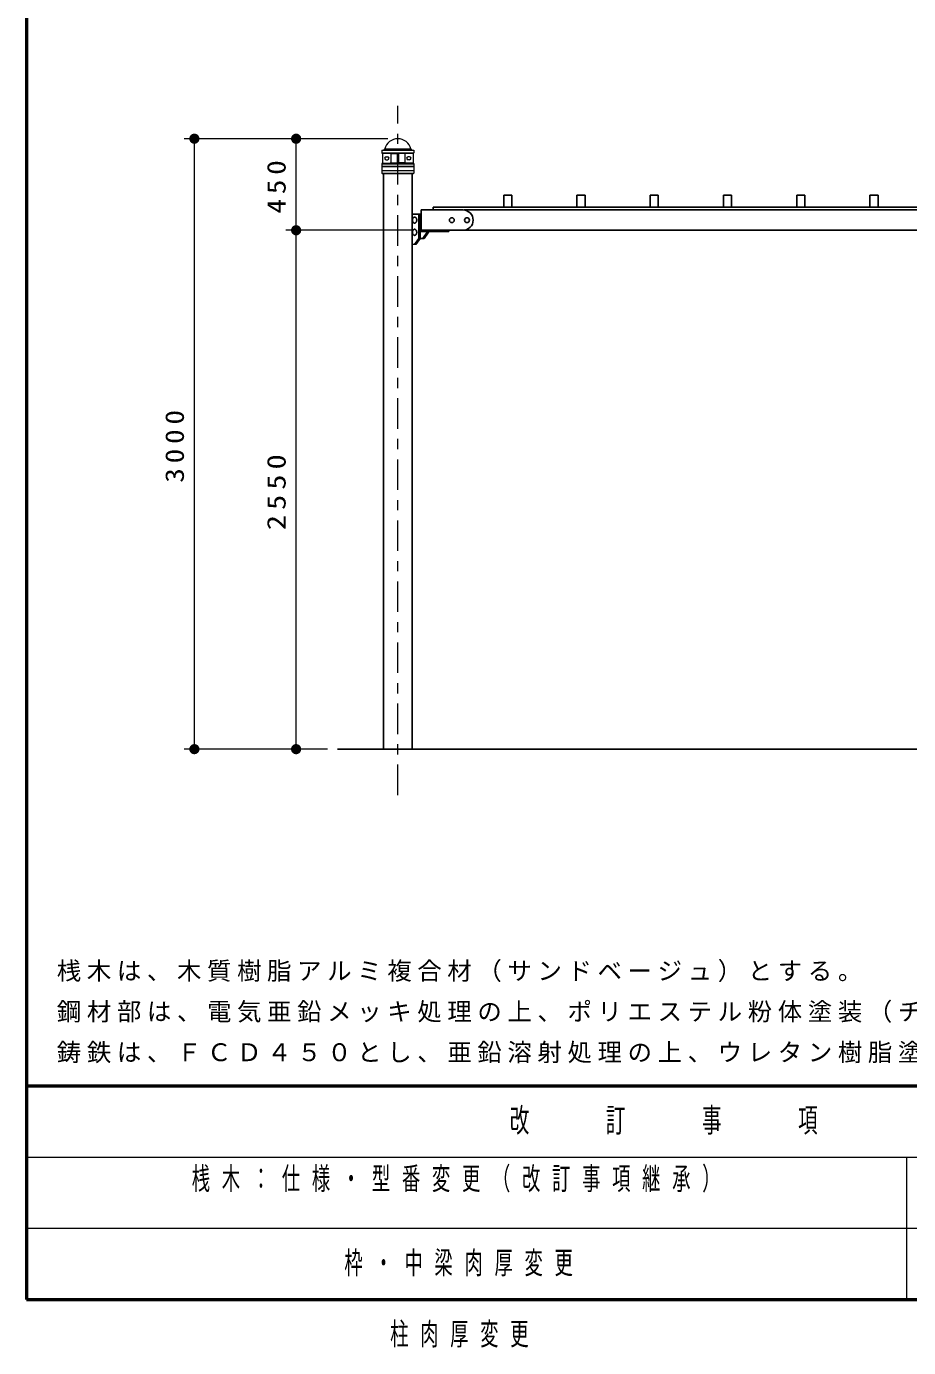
# Model space of a CAD drawing. Units: millimetres on the paper, scale 1:50. Extents: x -365 to 10, y -38 to 257.
# Drawn here: x -365 to -278.3, y -4.7 to 125.1 of the extents above; entities that cross this region are included whole.
import ezdxf

# ---------------------------------------------------------------- set-up
doc = ezdxf.new("R2010")
doc.units = ezdxf.units.MM
doc.linetypes.add('USER2', pattern=[6, 3, -1, 1, -1])
doc.layers.add('LY_1', color=7, linetype='Continuous', lineweight=25)
doc.layers.add('LY_2', color=7, linetype='Continuous', lineweight=13)
doc.styles.add('ＭＳ ゴシック', font='')
doc.styles.get('ＭＳ ゴシック').set_extended_font_data('MS Gothic')

# ---------------------------------------------------------------- blocks, each defined once
blk = doc.blocks.new('filled_dot')
at = {"color": 0, "linetype": 'Continuous', "lineweight": -2, "const_width": 1.25}
blk.add_lwpolyline([(-0.625, 0, 1), (0.625, 0, 1)], format="xyb", close=True, dxfattribs=at)

msp = doc.modelspace()

# ---------------------------------------------------------------- linework, layer by layer
at = {"layer": 'LY_1', "linetype": 'USER2', "lineweight": 13}
msp.add_line((-328.491, 49.582), (-328.491, 117.321), dxfattribs=at)
at = {"layer": 'LY_1', "lineweight": 13}
for p, q in [((-329.491, 114.097), (-349.491, 114.097)), ((-348.491, 54.097), (-348.491, 114.097)), ((-338.491, 105.097), (-338.491, 114.097)), ((-330.071, 112.959), (-330.051, 112.979)), ((-330.051, 112.979), (-326.931, 112.979)), ((-329.889, 112.979), (-329.771, 113.097)), ((-329.771, 113.097), (-327.211, 113.097)), ((-327.093, 112.979), (-327.211, 113.097)), ((-326.931, 112.979), (-326.911, 112.959)), ((-330.071, 112.959), (-330.071, 112.699)), ((-330.071, 112.959), (-326.911, 112.959)), ((-330.071, 112.699), (-326.911, 112.699)), ((-330.071, 112.699), (-330.051, 112.679)), ((-330.031, 111.679), (-330.071, 111.639)), ((-330.051, 112.679), (-329.229, 112.643)), ((-330.051, 112.679), (-326.931, 112.679)), ((-330.031, 111.679), (-329.229, 111.714)), ((-330.031, 111.679), (-326.951, 111.679)), ((-329.991, 112.674), (-329.991, 111.683)), ((-329.641, 112.329), (-329.501, 112.329)), ((-329.641, 112.029), (-329.501, 112.029)), ((-329.191, 112.641), (-328.561, 112.641)), ((-329.191, 112.603), (-329.191, 111.753)), ((-329.191, 111.715), (-328.561, 111.715)), ((-328.561, 112.639), (-328.561, 111.719)), ((-327.791, 112.641), (-328.421, 112.641)), ((-328.421, 112.639), (-328.421, 111.719)), ((-327.791, 111.715), (-328.421, 111.715)), ((-327.791, 112.603), (-327.791, 111.753)), ((-326.931, 112.679), (-327.753, 112.643)), ((-326.951, 111.679), (-327.753, 111.714)), ((-327.341, 112.329), (-327.481, 112.329)), ((-327.341, 112.029), (-327.481, 112.029)), ((-326.991, 112.674), (-326.991, 111.683)), ((-326.951, 111.679), (-326.911, 111.639)), ((-326.931, 112.679), (-326.911, 112.699)), ((-326.911, 112.959), (-326.911, 112.699)), ((-330.071, 111.639), (-326.911, 111.639)), ((-330.071, 111.639), (-330.071, 111.399)), ((-330.071, 111.399), (-326.911, 111.399)), ((-330.071, 111.399), (-330.051, 111.379)), ((-330.051, 110.979), (-330.071, 110.959)), ((-330.071, 110.959), (-326.911, 110.959)), ((-330.071, 110.959), (-330.071, 110.719)), ((-330.071, 110.719), (-326.911, 110.719)), ((-330.071, 110.719), (-330.031, 110.679)), ((-330.051, 111.379), (-326.931, 111.379)), ((-330.051, 111.379), (-330.051, 110.979)), ((-330.051, 110.979), (-326.931, 110.979)), ((-330.031, 110.679), (-326.951, 110.679)), ((-326.911, 110.719), (-326.951, 110.679)), ((-326.911, 111.399), (-326.931, 111.379)), ((-326.931, 111.379), (-326.931, 110.979)), ((-326.931, 110.979), (-326.911, 110.959)), ((-326.911, 111.639), (-326.911, 111.399)), ((-326.911, 110.959), (-326.911, 110.719)), ((-327.011, 105.097), (-339.491, 105.097)), ((-338.491, 54.097), (-338.491, 105.097)), ((-335.409, 54.097), (-349.491, 54.097))]:
    msp.add_line(p, q, dxfattribs=at)
at = {"layer": 'LY_1'}
for p, q in [((-329.889, 110.679), (-329.889, 54.097)), ((-327.093, 110.679), (-327.093, 54.097)), ((-296.091, 107.097), (-321.991, 107.097)), ((-296.091, 107.097), (-270.091, 107.097)), ((-296.091, 105.097), (-322.091, 105.097)), ((-296.091, 105.097), (-270.091, 105.097)), ((-334.409, 54.097), (-128.001, 54.097))]:
    msp.add_line(p, q, dxfattribs=at)
at = {"layer": 'LY_1', "color": 40}
for p, q in [((-317.291, 108.557), (-318.091, 108.557)), ((-318.091, 107.357), (-318.091, 108.557)), ((-317.291, 107.357), (-317.291, 108.557)), ((-310.091, 108.557), (-310.891, 108.557)), ((-310.891, 107.357), (-310.891, 108.557)), ((-310.091, 107.357), (-310.091, 108.557)), ((-302.891, 108.557), (-303.691, 108.557)), ((-303.691, 107.357), (-303.691, 108.557)), ((-302.891, 107.357), (-302.891, 108.557)), ((-295.691, 108.557), (-296.491, 108.557)), ((-296.491, 107.357), (-296.491, 108.557)), ((-295.691, 107.357), (-295.691, 108.557)), ((-289.291, 108.557), (-288.491, 108.557)), ((-289.291, 107.357), (-289.291, 108.557)), ((-288.491, 107.357), (-288.491, 108.557)), ((-282.091, 108.557), (-281.291, 108.557)), ((-282.091, 107.357), (-282.091, 108.557)), ((-281.291, 107.357), (-281.291, 108.557)), ((-296.091, 107.357), (-325.031, 107.357)), ((-325.031, 107.097), (-325.031, 107.357)), ((-296.091, 107.357), (-267.151, 107.357))]:
    msp.add_line(p, q, dxfattribs=at)
at = {"layer": 'LY_1', "color": 4}
for p, q in [((-326.211, 106.697), (-327.093, 106.697)), ((-326.423, 104.297), (-326.423, 106.697)), ((-326.296, 104.297), (-326.296, 106.697)), ((-326.211, 104.977), (-326.211, 107.097)), ((-322.091, 107.097), (-326.211, 107.097)), ((-326.848, 103.697), (-326.423, 104.297)), ((-326.72, 103.697), (-326.296, 104.297)), ((-325.9, 104.297), (-326.423, 104.297)), ((-322.091, 105.097), (-326.211, 105.097)), ((-326.211, 104.977), (-323.491, 104.977)), ((-326.028, 104.297), (-325.603, 104.897)), ((-325.9, 104.297), (-325.476, 104.897)), ((-325.603, 104.897), (-325.603, 104.977)), ((-325.476, 104.897), (-325.603, 104.897)), ((-325.476, 104.897), (-325.476, 104.977)), ((-323.491, 104.977), (-323.491, 105.097))]:
    msp.add_line(p, q, dxfattribs=at)
at = {"layer": 'LY_1', "color": 4, "lineweight": 13}
msp.add_line((-326.72, 103.697), (-327.093, 103.697), dxfattribs=at)
at = {"layer": 'LY_1', "color": 4}
for points in [[(-326.848, 106.397), (-326.866, 106.395), (-326.884, 106.392), (-326.902, 106.386), (-326.92, 106.378), (-326.937, 106.368), (-326.954, 106.356), (-326.969, 106.342), (-326.984, 106.326), (-326.998, 106.309), (-327.01, 106.289), (-327.021, 106.269), (-327.031, 106.247), (-327.04, 106.223), (-327.047, 106.199), (-327.052, 106.174), (-327.056, 106.149), (-327.059, 106.123), (-327.06, 106.097), (-327.059, 106.07), (-327.056, 106.044), (-327.052, 106.019), (-327.047, 105.994), (-327.04, 105.97), (-327.031, 105.947), (-327.021, 105.924), (-327.01, 105.904), (-326.998, 105.884), (-326.984, 105.867), (-326.969, 105.851), (-326.954, 105.837), (-326.937, 105.825), (-326.92, 105.815), (-326.902, 105.807), (-326.884, 105.801), (-326.866, 105.798), (-326.848, 105.797), (-326.829, 105.798), (-326.811, 105.801), (-326.793, 105.807), (-326.775, 105.815), (-326.758, 105.825), (-326.741, 105.837), (-326.726, 105.851), (-326.711, 105.867), (-326.698, 105.884), (-326.685, 105.904), (-326.674, 105.924), (-326.664, 105.947), (-326.655, 105.97), (-326.648, 105.994), (-326.643, 106.019), (-326.639, 106.044), (-326.636, 106.07), (-326.635, 106.097), (-326.636, 106.123), (-326.639, 106.149), (-326.643, 106.174), (-326.648, 106.199), (-326.655, 106.223), (-326.664, 106.247), (-326.674, 106.269), (-326.685, 106.289), (-326.698, 106.309), (-326.711, 106.326), (-326.726, 106.342), (-326.741, 106.356), (-326.758, 106.368), (-326.775, 106.378), (-326.793, 106.386), (-326.811, 106.392), (-326.829, 106.395)], [(-326.848, 105.197), (-326.866, 105.195), (-326.884, 105.192), (-326.902, 105.186), (-326.92, 105.178), (-326.937, 105.168), (-326.954, 105.156), (-326.969, 105.142), (-326.984, 105.126), (-326.998, 105.109), (-327.01, 105.089), (-327.021, 105.069), (-327.031, 105.047), (-327.04, 105.023), (-327.047, 104.999), (-327.052, 104.974), (-327.056, 104.949), (-327.059, 104.923), (-327.06, 104.897), (-327.059, 104.87), (-327.056, 104.844), (-327.052, 104.819), (-327.047, 104.794), (-327.04, 104.77), (-327.031, 104.747), (-327.021, 104.724), (-327.01, 104.704), (-326.998, 104.684), (-326.984, 104.667), (-326.969, 104.651), (-326.954, 104.637), (-326.937, 104.625), (-326.92, 104.615), (-326.902, 104.607), (-326.884, 104.601), (-326.866, 104.598), (-326.848, 104.597), (-326.829, 104.598), (-326.811, 104.601), (-326.793, 104.607), (-326.775, 104.615), (-326.758, 104.625), (-326.741, 104.637), (-326.726, 104.651), (-326.711, 104.667), (-326.698, 104.684), (-326.685, 104.704), (-326.674, 104.724), (-326.664, 104.747), (-326.655, 104.77), (-326.648, 104.794), (-326.643, 104.819), (-326.639, 104.844), (-326.636, 104.87), (-326.635, 104.897), (-326.636, 104.923), (-326.639, 104.949), (-326.643, 104.974), (-326.648, 104.999), (-326.655, 105.023), (-326.664, 105.047), (-326.674, 105.069), (-326.685, 105.089), (-326.698, 105.109), (-326.711, 105.126), (-326.726, 105.142), (-326.741, 105.156), (-326.758, 105.168), (-326.775, 105.178), (-326.793, 105.186), (-326.811, 105.192), (-326.829, 105.195)]]:
    msp.add_lwpolyline(points, close=True, dxfattribs=at)
for centre in [(-323.191, 106.097), (-321.691, 106.097)]:
    msp.add_circle(centre, 0.24, dxfattribs=at)
at = {"layer": 'LY_1', "lineweight": 13}
for centre, radius, start, end in [((-328.491, 112.777), 1.319, 14.00253, 165.99746), ((-329.641, 112.179), 0.15, 90, 270), ((-329.501, 112.179), 0.15, 270, 90), ((-329.231, 112.603), 0.04, 0, 87.5), ((-329.231, 111.753), 0.04, 272.5, 0), ((-328.601, 112.639), 0.04, 0, 90), ((-328.601, 111.719), 0.04, 270, 0), ((-328.381, 112.639), 0.04, 90, 180), ((-328.381, 111.719), 0.04, 180, 270), ((-327.751, 112.603), 0.04, 92.5, 180), ((-327.751, 111.753), 0.04, 180, 267.5), ((-327.481, 112.179), 0.15, 90, 270), ((-327.341, 112.179), 0.15, 270, 90)]:
    msp.add_arc(centre, radius, start, end, dxfattribs=at)
at = {"layer": 'LY_1', "color": 4}
msp.add_arc((-322.091, 106.097), 1, 270, 90, dxfattribs=at)
at = {"layer": 'LY_2', "lineweight": 50}
for p, q in [((-365, 257), (-365, 0)), ((-365, 21), (0, 21)), ((-365, 0), (0, 0))]:
    msp.add_line(p, q, dxfattribs=at)
at = {"layer": 'LY_2'}
for p, q in [((-365, 14), (-238.5, 14)), ((-278.5, 14), (-278.5, 0)), ((-365, 7), (-238.5, 7))]:
    msp.add_line(p, q, dxfattribs=at)

# ---------------------------------------------------------------- block references
at = {"layer": 'LY_1', "lineweight": 13, "xscale": 0.4, "yscale": 0.4}
for p, rotation in [((-348.491, 114.097), 270), ((-338.491, 114.097), 270), ((-338.491, 105.097), 90), ((-338.491, 105.097), 270), ((-348.491, 54.097), 90), ((-338.491, 54.097), 90)]:
    msp.add_blockref('filled_dot', p, dxfattribs=dict(at, rotation=rotation))

# ---------------------------------------------------------------- texts
at = {"layer": 'LY_1', "char_height": 1.833, "attachment_point": 8, "rotation": 90, "style": 'ＭＳ ゴシック'}
for s, insert in [('\\T1.33;\\W1.15;450', (-339.491, 109.597)), ('\\T1.33;\\W1.15;3000', (-349.491, 84.097)), ('\\T1.33;\\W1.2;2550', (-339.491, 79.597))]:
    msp.add_mtext(s, dxfattribs=dict(at, insert=insert))
at = {"layer": 'LY_1', "style": 'ＭＳ ゴシック'}
for s, insert, char_height, attachment_point in [('\\T1.23;桟木は、木質樹脂アルミ複合材（サンドベージュ）とする。', (-362.014, 31.194), 1.76, 7), ('\\T1.23;鋼材部は、電気亜鉛メッキ処理の上、ポリエステル粉体塗装（チャコールグレー）仕上げとする。', (-362.014, 27.194), 1.76, 7), ('\\T1.23;鋳鉄は、ＦＣＤ４５０とし、亜鉛溶射処理の上、ウレタン樹脂塗料塗装（チャコールグレー）仕上げとする。', (-362.014, 23.194), 1.76, 7), ('\\T1.64;\\W0.6;桟木：仕様・型番変更（改訂事項継承）', (-348.75, 13), 2.199, 1), ('\\T1.64;\\W0.6;枠・中梁肉厚変更', (-333.75, 3.5), 2.199, 4), ('\\T1.64;\\W0.6;柱肉厚変更', (-329.25, -3.5), 2.199, 4)]:
    msp.add_mtext(s, dxfattribs=dict(at, insert=insert, char_height=char_height, attachment_point=attachment_point))
at = {"layer": 'LY_2', "color": 4, "insert": (-301.75, 17.5), "char_height": 2.346, "attachment_point": 5, "style": 'ＭＳ ゴシック'}
msp.add_mtext('\\T1.64;\\W0.6;改\u3000\u3000訂\u3000\u3000事\u3000\u3000項', dxfattribs=at)

doc.saveas('drawing.dxf')
